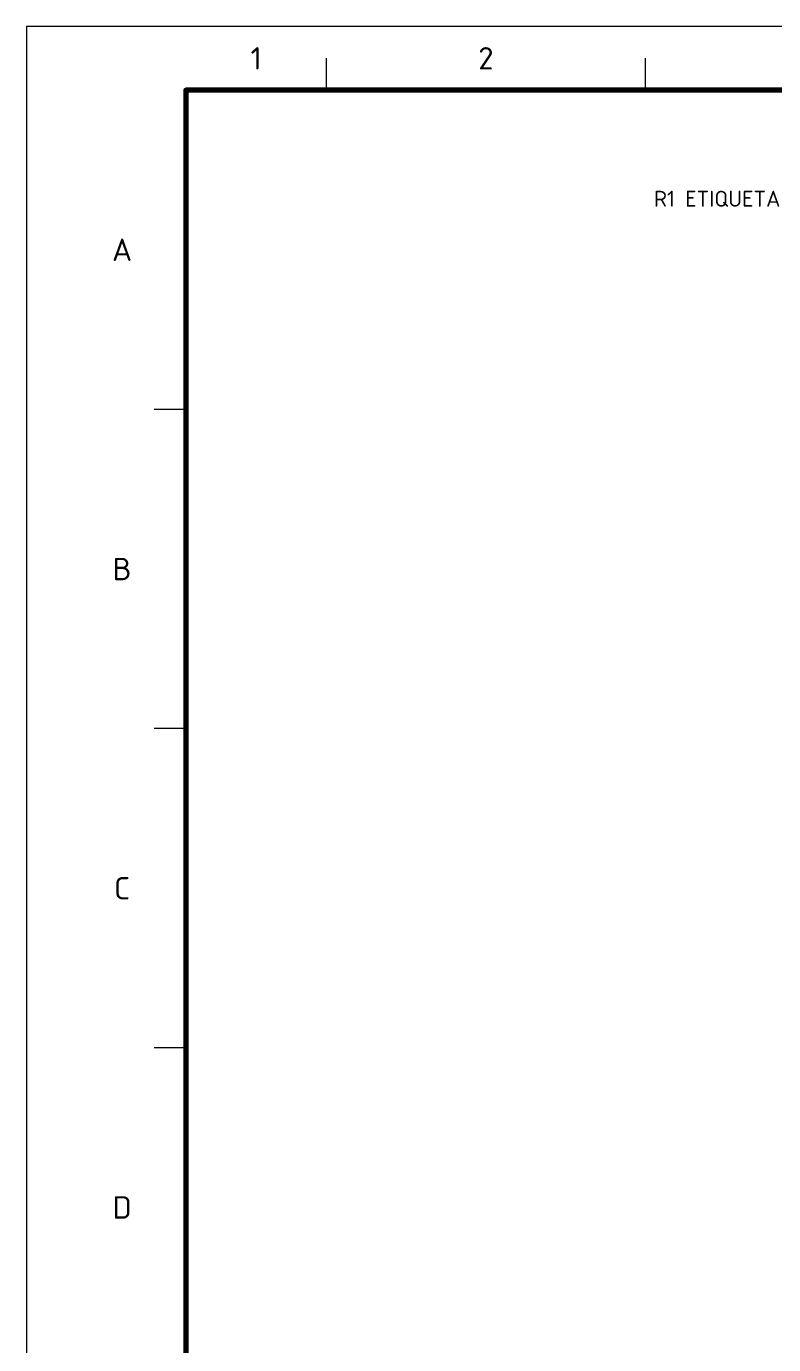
# Model space of a CAD drawing. Header units: millimetres. Extents: x 0 to 2382, y 0 to 420.
# Drawn here: x 1788 to 1905.1, y 213.5 to 420 of the extents above; entities that cross this region are included whole.
import ezdxf
from ezdxf.enums import TextEntityAlignment as Align

# ---------------------------------------------------------------- set-up
doc = ezdxf.new("R2010")
doc.units = ezdxf.units.MM
for name, color, linetype, lineweight in [('06-TEXTO', 7, 'CONTINUOUS', 25), ('07-RECUADRO', 7, 'CONTINUOUS', 70), ('08-FINA', 5, 'CONTINUOUS', 18)]:
    doc.layers.add(name, color=color, linetype=linetype, lineweight=lineweight)
doc.styles.add('ISO3098', font='isocpeur.ttf')

msp = doc.modelspace()

# ---------------------------------------------------------------- linework, layer by layer
at = {"layer": '07-RECUADRO'}
msp.add_lwpolyline([(1813, 10), (2372, 10), (2372, 410), (1813, 410)], close=True, dxfattribs=at)
at = {"layer": '08-FINA'}
for p, q in [((1835, 410), (1835, 415)), ((1885, 410), (1885, 415)), ((1813, 360), (1808, 360)), ((1813, 310), (1808, 310)), ((1813, 260), (1808, 260))]:
    msp.add_line(p, q, dxfattribs=at)
msp.add_lwpolyline([(1788, 0), (2382, 0), (2382, 420), (1788, 420)], close=True, dxfattribs=at)

# ---------------------------------------------------------------- texts
at = {"layer": '06-TEXTO', "style": 'ISO3098'}
for s, height, p in [('1', 3.5, (1824, 415)), ('2', 3.5, (1860, 415)), ('R1 ETIQUETA DESARROLLADA 215 × 290 mm (panel central 107 = arco 108° + alas 54) - ESC. 1:2', 2.5, (1962, 393)), ('A', 3.5, (1803, 385)), ('B', 3.5, (1803, 335)), ('C', 3.5, (1803, 285)), ('D', 3.5, (1803, 235))]:
    msp.add_text(s, height=height, dxfattribs=at).set_placement(p, align=Align.MIDDLE_CENTER)

doc.saveas('drawing.dxf')
